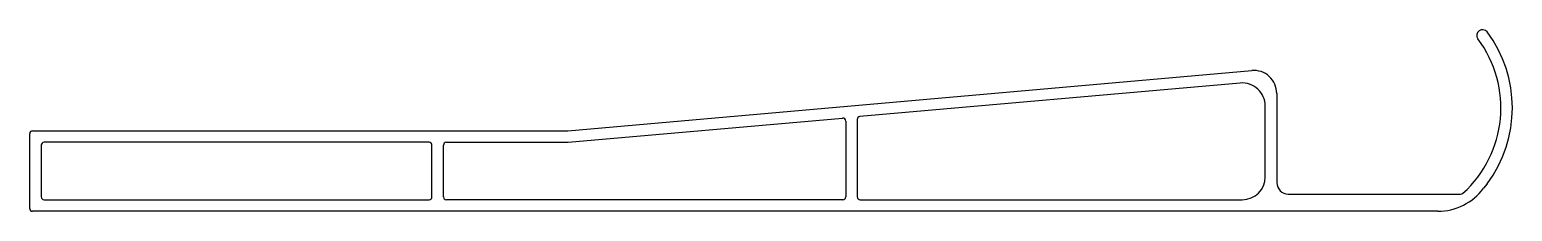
# Model space of a CAD drawing. Extents: x 503 to 632, y 610 to 625.
import ezdxf

# ---------------------------------------------------------------- set-up
doc = ezdxf.new("R2010")
doc.units = 0
doc.layers.get('0').update_dxf_attribs({"linetype": 'CONTINUOUS'})

msp = doc.modelspace()

# ---------------------------------------------------------------- linework, layer by layer
for p, q in [((549.66, 616.7), (609.15, 621.94)), ((608.15, 620.85), (575.05, 617.93)), ((611.33, 619.95), (611.33, 612.2)), ((610.33, 612.7), (610.33, 618.86)), ((503.08, 616.7), (549.57, 616.7)), ((549.67, 615.7), (573.55, 617.8)), ((573.83, 617.55), (573.83, 610.95)), ((574.83, 617.69), (574.83, 610.95)), ((502.83, 609.95), (502.83, 616.45)), ((503.83, 615.45), (503.83, 610.95)), ((537.58, 615.7), (504.08, 615.7)), ((537.83, 610.95), (537.83, 615.45)), ((538.83, 610.95), (538.83, 615.45)), ((539.08, 615.7), (549.65, 615.7)), ((629.63, 612.1), (629.33, 611.7)), ((504.08, 610.7), (537.58, 610.7)), ((573.58, 610.7), (539.08, 610.7)), ((575.08, 610.7), (608.33, 610.7)), ((612.33, 611.2), (627.33, 611.2)), ((625.33, 609.7), (503.08, 609.7))]:
    msp.add_line(p, q)
for centre, radius, start, end in [((620.83, 618.7), 10, 312.075, 36.8699), ((629.23, 625), 0.5, 36.8699, 216.8699), ((620.83, 618.7), 11, 323.1301, 36.8699), ((609.33, 619.95), 2, 0, 95.0379), ((608.33, 618.86), 2, 360, 95.0379), ((575.08, 617.69), 0.25, 95.0379, 180), ((503.08, 616.45), 0.25, 90, 180), ((549.57, 617.7), 1, 270, 275.0379), ((573.58, 617.55), 0.25, 360, 95.0379), ((504.08, 615.45), 0.25, 90, 180), ((537.58, 615.45), 0.25, 0, 90), ((539.08, 615.45), 0.25, 90, 180), ((549.65, 615.95), 0.25, 270, 275.0379), ((608.33, 612.7), 2, 270, 0), ((612.33, 612.2), 1, 180, 270), ((625.33, 614.7), 5, 270, 323.1301), ((504.08, 610.95), 0.25, 180, 270), ((537.58, 610.95), 0.25, 270, 0), ((539.08, 610.95), 0.25, 180, 270), ((573.58, 610.95), 0.25, 270, 0), ((575.08, 610.95), 0.25, 180, 270), ((627.33, 611.5), 0.3, 270, 312.075), ((503.08, 609.95), 0.25, 180, 270)]:
    msp.add_arc(centre, radius, start, end)

doc.saveas('drawing.dxf')
